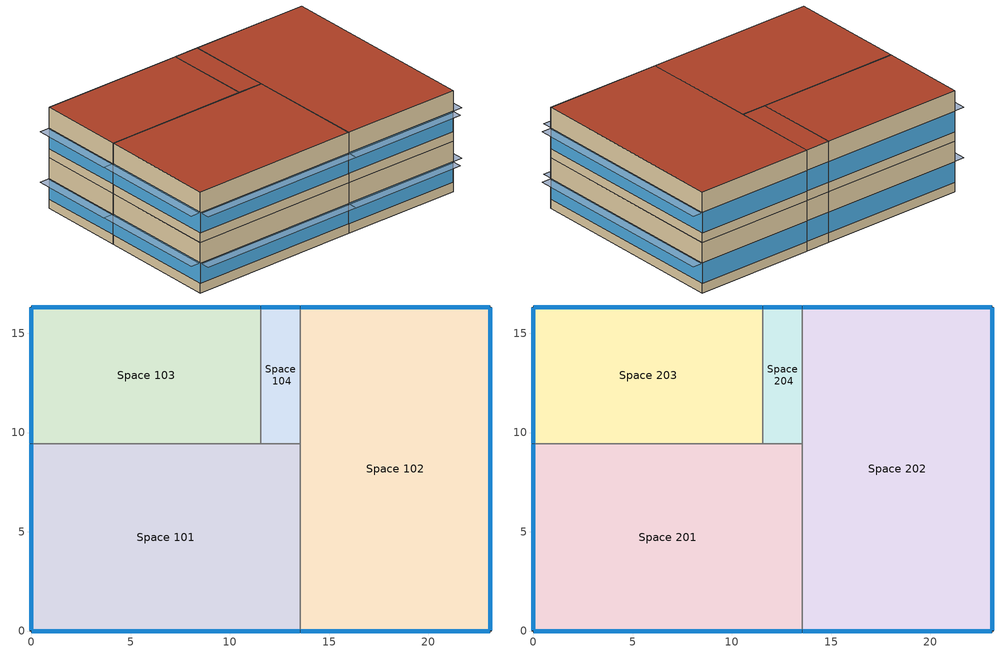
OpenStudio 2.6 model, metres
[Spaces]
Space 101
 floor ground: 13.56,9.42 13.56,0 0,0 0,9.42 z0
 wall outside: 0,9.42 0,0 13.56,0 z0:4
 wall to Space 103: 11.56,9.42 0,9.42 z0:4
 wall to Space 104: 13.56,9.42 11.56,9.42 z0:4
 wall to Space 102: 13.56,0 13.56,9.42 z0:4
 window: 0.03,0 13.53,0 / 0,9.4 0,0.03 z0.76:2.37
Space 102
 floor ground: 23.11,16.32 23.11,0 13.56,0 13.56,16.32 z0
 wall outside: 13.56,0 23.11,0 23.11,16.32 13.56,16.32 z0:4
 wall to Space 104: 13.56,16.32 13.56,9.42 z0:4
 window: 13.58,0 23.09,0 / 23.09,16.32 13.58,16.32 z0.76:2.37; 23.11,0.03 23.11,16.3 z0.76:2.36
Space 103
 floor ground: 11.56,16.32 11.56,9.42 0,9.42 0,16.32 z0
 wall outside: 11.56,16.32 0,16.32 0,9.42 z0:4
 wall to Space 104: 11.56,9.42 11.56,16.32 z0:4
 window: 0,16.3 0,9.45 / 11.53,16.32 0.03,16.32 z0.76:2.37
Space 104
 floor ground: 13.56,16.32 13.56,9.42 11.56,9.42 11.56,16.32 z0
 wall outside: 13.56,16.32 11.56,16.32 z0:4
 window: 13.53,16.32 11.58,16.32 z0.76:2.4
Space 201
 floor to Space 101: 13.56,9.42 13.56,0 0,0 0,9.42 z4
 wall outside: 0,9.42 0,0 13.56,0 z4:8
 wall to Space 203: 11.56,9.42 0,9.42 z4:8
 wall to Space 204: 13.56,9.42 11.56,9.42 z4:8
 wall to Space 202: 13.56,0 13.56,9.42 z4:8
 window: 0,9.4 0,0.03 / 0.03,0 13.53,0 z4.76:6.37
 roof outside: 13.56,0 13.56,9.42 0,9.42 0,0 z8
Space 202
 floor to Space 102: 23.11,16.32 23.11,0 13.56,0 13.56,16.32 z4
 wall outside: 13.56,0 23.11,0 23.11,16.32 13.56,16.32 z4:8
 wall to Space 204: 13.56,16.32 13.56,9.42 z4:8
 window: 23.09,16.32 13.58,16.32 / 13.58,0 23.09,0 z4.76:6.37; 23.11,0.03 23.11,16.3 z4.76:6.36
 roof outside: 23.11,0 23.11,16.32 13.56,16.32 13.56,0 z8
Space 203
 floor to Space 103: 11.56,16.32 11.56,9.42 0,9.42 0,16.32 z4
 wall outside: 11.56,16.32 0,16.32 0,9.42 z4:8
 wall to Space 204: 11.56,9.42 11.56,16.32 z4:8
 window: 0,16.3 0,9.45 / 11.53,16.32 0.03,16.32 z4.76:6.37
 roof outside: 11.56,9.42 11.56,16.32 0,16.32 0,9.42 z8
Space 204
 floor to Space 104: 13.56,16.32 13.56,9.42 11.56,9.42 11.56,16.32 z4
 wall outside: 13.56,16.32 11.56,16.32 z4:8
 window: 13.53,16.32 11.58,16.32 z4.76:6.4
 roof outside: 13.56,9.42 13.56,16.32 11.56,16.32 11.56,9.42 z8
shading: 13.53,-0.8 13.53,0 0.03,0 0.03,-0.8 z2.37; 0,9.45 0,16.3 -0.81,16.3 -0.81,9.45 z6.37; 23.09,-0.8 23.09,0 13.58,0 13.58,-0.8 z2.37; 0,0.03 0,9.4 -0.8,9.4 -0.8,0.03 z2.37; 23.09,-0.8 23.09,0 13.58,0 13.58,-0.8 z6.37; 23.92,0.03 23.92,16.3 23.11,16.3 23.11,0.03 z2.36; 23.92,0.03 23.92,16.3 23.11,16.3 23.11,0.03 z6.36; 0,9.45 0,16.3 -0.81,16.3 -0.81,9.45 z2.37; 0,0.03 0,9.4 -0.8,9.4 -0.8,0.03 z6.37; 13.53,-0.8 13.53,0 0.03,0 0.03,-0.8 z6.37
[Building]
Building 1: Space Type=189.1-2009 - Office - OpenOffice - CZ4-8; Default Construction Set=189.1-2009 - CZ5 - Office
[Site]
Piacenza: Latitude {deg}=44.92; Longitude {deg}=9.73; Time Zone {hr}=1; Elevation {m}=134
[ClimateZones]
Climate Zone Institution Name 1=ASHRAE; Climate Zone Document Name 1=ANSI/ASHRAE Standard 169; Climate Zone Document Year 1=2006; Climate Zone Institution Name 2=CEC; Climate Zone Document Name 2=California Climate Zone Descriptions; Climate Zone Document Year 2=1995
[SizingPeriod:DesignDay] Barometric Pressure {Pa}=99726; Sky Clearness=0; Rain Indicator=0; Snow Indicator=0; Day of Month=21; Daylight Saving Time Indicator=0; Dry-Bulb Temperature Range Modifier Type=DefaultMultipliers
Name | Maximum Dry-Bulb Temperature {C} | Daily Dry-Bulb Temperature Range {deltaC} | Humidity Indicating Conditions at Maximum Dry-Bulb | Wind Speed {m/s} | Wind Direction {deg} | Month | Day Type | Humidity Indicating Type | Solar Model Indicator | ASHRAE Taub | ASHRAE Taud
Piacenza Ann Htg 99.6% Condns DB | -6.1 | 0 | -6.1 | 2 | 250 | 1 | WinterDesignDay | Wetbulb | ASHRAEClearSky
Piacenza Ann Hum_n 99.6% Condns DP=>MCDB | 3.5 | 0 | -11.3 | 2 | 250 | 1 | WinterDesignDay | Dewpoint | ASHRAEClearSky
Piacenza Ann Htg Wind 99.6% Condns WS=>MCDB | 5.8 | 0 | 5.8 | 8.9 | 250 | 1 | WinterDesignDay | Wetbulb | ASHRAEClearSky
Piacenza Ann Clg .4% Condns DB=>MWB | 33.1 | 11.9 | 22.7 | 2.3 | 90 | 8 | SummerDesignDay | Wetbulb | ASHRAETau | 0.48 | 1.935
Piacenza Ann Clg .4% Condns WB=>MDB | 30.1 | 11.9 | 24.6 | 2.3 | 90 | 8 | SummerDesignDay | Wetbulb | ASHRAETau | 0.48 | 1.935
Piacenza Ann Clg .4% Condns DP=>MDB | 27.4 | 11.9 | 23 | 2.3 | 90 | 8 | SummerDesignDay | Dewpoint | ASHRAETau | 0.48 | 1.935
Piacenza Ann Clg .4% Condns Enth=>MDB | 30.3 | 11.9 | 74900 | 2.3 | 90 | 8 | SummerDesignDay | Enthalpy | ASHRAETau | 0.48 | 1.935
[DefaultConstructionSet] Interior Partition Construction=Interior Partition
Name | Default Exterior Surface Constructions | Default Interior Surface Constructions | Default Ground Contact Surface Constructions | Default Exterior SubSurface Constructions | Default Interior SubSurface Constructions
189.1-2009 - CZ5 - Office | Default Surface Constructions 13 | Default Surface Constructions 14 | Default Surface Constructions 15 | Default Sub Surface Constructions 9 | Default Sub Surface Constructions 10
BEST CASE | Default Surface Constructions 22 | Default Surface Constructions 23 | Default Surface Constructions 24 | Default Sub Surface Constructions 15 | Default Sub Surface Constructions 16
base case | Default Surface Constructions 25 | Default Surface Constructions 26 | Default Surface Constructions 27 | Default Sub Surface Constructions 17 | Default Sub Surface Constructions 18
[DefaultSurfaceConstructions]
Name | Floor Construction | Wall Construction | Roof Ceiling Construction
Default Surface Constructions 13 | ExtSlabCarpet 4in ClimateZone 1-8 | ASHRAE 189.1-2009 ExtWall Mass ClimateZone 5 | ASHRAE 189.1-2009 ExtRoof IEAD ClimateZone 2-5
Default Surface Constructions 14; Default Surface Constructions 23; Default Surface Constructions 26 | Interior Floor | Interior Wall | Interior Ceiling
Default Surface Constructions 15; Default Surface Constructions 24; Default Surface Constructions 27 | ExtSlabCarpet 4in ClimateZone 1-8 | ExtSlabCarpet 4in ClimateZone 1-8 | ExtSlabCarpet 4in ClimateZone 1-8
Default Surface Constructions 22; Default Surface Constructions 25 | ExtSlabCarpet 4in ClimateZone 1-8 | BEST CASE | ASHRAE 189.1-2009 ExtRoof IEAD ClimateZone 2-5
[Construction]
ExtSlabCarpet 4in ClimateZone 1-8: MAT-CC05 4 HW CONCRETE, CP02 CARPET PAD
Interior Floor: F16 Acoustic tile, F05 Ceiling air space resistance, M11 100mm lightweight concrete
Interior Wall: G01a 19mm gypsum board, F04 Wall air space resistance, G01a 19mm gypsum board
Interior Ceiling: M11 100mm lightweight concrete, F05 Ceiling air space resistance, F16 Acoustic tile
Exterior Door: F08 Metal surface, I01 25mm insulation board
Interior Window: Clear 3mm
Interior Door; Interior Partition: G05 25mm wood
ASHRAE 189.1-2009 ExtRoof IEAD ClimateZone 2-5: Roof Membrane, Roof Insulation [21], Metal Decking
ASHRAE 189.1-2009 ExtWindow ClimateZone 4-5: Theoretical Glass [207]
ASHRAE 189.1-2009 ExtWall Mass ClimateZone 5: 1IN Stucco, 8IN Concrete HW, Wall Insulation [40], 1/2IN Gypsum
BEST CASE: 1IN Stucco, 8IN Concrete HW, 1/2IN Gypsum, Wall Insulation [44]
BASE CASE: 1IN Stucco, 8IN Concrete HW, 1/2IN Gypsum, Wall Insulation [37]
[Material] Thermal Absorptance=0.9
Name | Roughness | Thickness {m} | Conductivity {W/m-K} | Density {kg/m3} | Specific Heat {J/kg-K} | Solar Absorptance | Visible Absorptance
MAT-CC05 4 HW CONCRETE | Rough | 0.1016 | 1.311 | 2240 | 836.8 | 0.85 | 0.85
1IN Stucco | Smooth | 0.0253 | 0.6918 | 1858 | 837 | 0.92 | 0.92
8IN Concrete HW | MediumRough | 0.2033 | 1.7296 | 2243 | 837 | 0.65 | 0.65
1/2IN Gypsum | Smooth | 0.0127 | 0.16 | 784.9 | 830 | 0.4 | 0.4
Roof Membrane | VeryRough | 0.0095 | 0.16 | 1121.29 | 1460 | 0.7 | 0.7
Metal Decking | MediumSmooth | 0.0015 | 45.006 | 7680 | 418.4 | 0.6 | 0.6
F16 Acoustic tile | MediumSmooth | 0.0191 | 0.06 | 368 | 590 | 0.3 | 0.3
M11 100mm lightweight concrete | MediumRough | 0.1016 | 0.53 | 1280 | 840 | 0.5 | 0.5
G01a 19mm gypsum board | MediumSmooth | 0.019 | 0.16 | 800 | 1090 | 0.4 | 0.4
F08 Metal surface | Smooth | 0.0008 | 45.28 | 7824 | 500 | 0.7 | 0.7
I01 25mm insulation board | MediumRough | 0.0254 | 0.03 | 43 | 1210 | 0.6 | 0.6
G05 25mm wood | MediumSmooth | 0.0254 | 0.15 | 608 | 1630 | 0.5 | 0.5
Roof Insulation [21] | MediumRough | 0.2105 | 0.049 | 265 | 836.8 | 0.7 | 0.7
Wall Insulation [37] | MediumRough | 0.0681 | 0.0432 | 91 | 837 | 0.5 | 0.5
Wall Insulation [40] | MediumRough | 0.0794 | 0.0432 | 91 | 837 | 0.5 | 0.5
Wall Insulation [44] | MediumRough | 0.1104 | 0.0432 | 91 | 837 | 0.5 | 0.5
[Material:NoMass]
CP02 CARPET PAD: Roughness=Smooth; Thermal Resistance {m2-K/W}=0.1; Thermal Absorptance=0.9; Solar Absorptance=0.8; Visible Absorptance=0.8
[Material:AirGap]
Name | Thermal Resistance {m2-K/W}
F05 Ceiling air space resistance | 0.18
F04 Wall air space resistance | 0.15
[DefaultSubSurfaceConstructions]
Name | Fixed Window Construction | Operable Window Construction | Door Construction | Tubular Daylight Dome Construction | Tubular Daylight Diffuser Construction
Default Sub Surface Constructions 9; Default Sub Surface Constructions 15; Default Sub Surface Constructions 17 | ASHRAE 189.1-2009 ExtWindow ClimateZone 4-5 | ASHRAE 189.1-2009 ExtWindow ClimateZone 4-5 | Exterior Door | Interior Window | Interior Window
Default Sub Surface Constructions 10; Default Sub Surface Constructions 16; Default Sub Surface Constructions 18 | Interior Window | Interior Window | Interior Door
[WindowMaterial:Glazing] Optical Data Type=SpectralAverage; Thickness {m}=0.003; Back Side Solar Reflectance at Normal Incidence=0; Back Side Visible Reflectance at Normal Incidence=0; Infrared Transmittance at Normal Incidence=0; Dirt Correction Factor for Solar and Visible Transmittance=1; Solar Diffusing=No
Name | Solar Transmittance at Normal Incidence | Front Side Solar Reflectance at Normal Incidence | Visible Transmittance at Normal Incidence | Front Side Visible Reflectance at Normal Incidence | Front Side Infrared Hemispherical Emissivity | Back Side Infrared Hemispherical Emissivity | Conductivity {W/m-K}
Clear 3mm | 0.837 | 0.075 | 0.898 | 0.081 | 0.84 | 0.84 | 0.9
Theoretical Glass [207] | 0.3311 | 0.6189 | 0.44 | 0.51 | 0.9 | 0.9 | 0.0133
[WindowMaterial:Blind]
Window Material Blind 1: Slat Width {m}=0.025; Slat Separation {m}=0.01875; Front Side Slat Beam Solar Reflectance=0.5; Back Side Slat Beam Solar Reflectance=0.5; Front Side Slat Diffuse Solar Reflectance=0.5; Back Side Slat Diffuse Solar Reflectance=0.5; Slat Beam Visible Transmittance=0
[SpaceType] Standards Building Type=Office
Name | Default Schedule Set | Design Specification Outdoor Air Object | Standards Space Type
189.1-2009 - Office - ClosedOffice - CZ4-8 | 189.1-2009 - Office - ClosedOffice - CZ4-8 Schedule Set | 189.1-2009 - Office - ClosedOffice - CZ4-8 Ventilation | ClosedOffice
189.1-2009 - Office - Conference - CZ4-8 | 189.1-2009 - Office - Conference - CZ4-8 Schedule Set | 189.1-2009 - Office - Conference - CZ4-8 Ventilation | Conference
189.1-2009 - Office - Corridor - CZ4-8 | 189.1-2009 - Office - Corridor - CZ4-8 Schedule Set | 189.1-2009 - Office - Corridor - CZ4-8 Ventilation | Corridor
189.1-2009 - Office - OpenOffice - CZ4-8 | 189.1-2009 - Office - OpenOffice - CZ4-8 Schedule Set | 189.1-2009 - Office - OpenOffice - CZ4-8 Ventilation | OpenOffice
[DefaultScheduleSet] People Activity Level Schedule=Office Activity; Lighting Schedule=Office Bldg Light; Electric Equipment Schedule=Office Bldg Equip; Infiltration Schedule=Office Infil Quarter On
Name | Number of People Schedule
189.1-2009 - Office - ClosedOffice - CZ4-8 Schedule Set; 189.1-2009 - Office - Corridor - CZ4-8 Schedule Set; 189.1-2009 - Office - OpenOffice - CZ4-8 Schedule Set | Office Work Occ
189.1-2009 - Office - Conference - CZ4-8 Schedule Set | Office Misc Occ
[Lights:Definition] Design Level Calculation Method=Watts/Area
Name | Watts per Space Floor Area {W/m2}
189.1-2009 - Office - ClosedOffice - CZ4-8 Lights Definition; 189.1-2009 - Office - OpenOffice - CZ4-8 Lights Definition | 10.6563
189.1-2009 - Office - Conference - CZ4-8 Lights Definition | 12.5938
189.1-2009 - Office - Corridor - CZ4-8 Lights Definition | 4.84376
[Lights]
Name | Lights Definition | Space or SpaceType
189.1-2009 - Office - ClosedOffice - CZ4-8 Lights | 189.1-2009 - Office - ClosedOffice - CZ4-8 Lights Definition | 189.1-2009 - Office - ClosedOffice - CZ4-8
189.1-2009 - Office - Conference - CZ4-8 Lights | 189.1-2009 - Office - Conference - CZ4-8 Lights Definition | 189.1-2009 - Office - Conference - CZ4-8
189.1-2009 - Office - Corridor - CZ4-8 Lights | 189.1-2009 - Office - Corridor - CZ4-8 Lights Definition | 189.1-2009 - Office - Corridor - CZ4-8
189.1-2009 - Office - OpenOffice - CZ4-8 Lights | 189.1-2009 - Office - OpenOffice - CZ4-8 Lights Definition | 189.1-2009 - Office - OpenOffice - CZ4-8
[DesignSpecification:OutdoorAir] Outdoor Air Method=Sum
Name | Outdoor Air Flow per Person {m3/s-person} | Outdoor Air Flow per Floor Area {m3/s-m2}
189.1-2009 - Office - ClosedOffice - CZ4-8 Ventilation; 189.1-2009 - Office - Conference - CZ4-8 Ventilation; 189.1-2009 - Office - OpenOffice - CZ4-8 Ventilation | 0.00943895
189.1-2009 - Office - Corridor - CZ4-8 Ventilation |  | 0.000254
[People:Definition] Number of People Calculation Method=People/Area; Fraction Radiant=0.3
Name | People per Space Floor Area {person/m2}
189.1-2009 - Office - ClosedOffice - CZ4-8 People Definition | 0.0511286
189.1-2009 - Office - Conference - CZ4-8 People Definition | 0.538196
189.1-2009 - Office - Corridor - CZ4-8 People Definition | 0.0107639
189.1-2009 - Office - OpenOffice - CZ4-8 People Definition | 0.0565105
[People]
Name | People Definition | Space or SpaceType
189.1-2009 - Office - ClosedOffice - CZ4-8 People | 189.1-2009 - Office - ClosedOffice - CZ4-8 People Definition | 189.1-2009 - Office - ClosedOffice - CZ4-8
189.1-2009 - Office - Conference - CZ4-8 People | 189.1-2009 - Office - Conference - CZ4-8 People Definition | 189.1-2009 - Office - Conference - CZ4-8
189.1-2009 - Office - Corridor - CZ4-8 People | 189.1-2009 - Office - Corridor - CZ4-8 People Definition | 189.1-2009 - Office - Corridor - CZ4-8
189.1-2009 - Office - OpenOffice - CZ4-8 People | 189.1-2009 - Office - OpenOffice - CZ4-8 People Definition | 189.1-2009 - Office - OpenOffice - CZ4-8
[SpaceInfiltration:DesignFlowRate] Design Flow Rate Calculation Method=Flow/ExteriorArea; Flow per Exterior Surface Area {m3/s-m2}=0.000226568
Name | Space or SpaceType
189.1-2009 - Office - ClosedOffice - CZ4-8 Infiltration | 189.1-2009 - Office - ClosedOffice - CZ4-8
189.1-2009 - Office - Conference - CZ4-8 Infiltration | 189.1-2009 - Office - Conference - CZ4-8
189.1-2009 - Office - Corridor - CZ4-8 Infiltration | 189.1-2009 - Office - Corridor - CZ4-8
189.1-2009 - Office - OpenOffice - CZ4-8 Infiltration | 189.1-2009 - Office - OpenOffice - CZ4-8
[ElectricEquipment:Definition] Design Level Calculation Method=Watts/Area
Name | Watts per Space Floor Area {W/m2}
189.1-2009 - Office - ClosedOffice - CZ4-8 Electric Equipment Definition | 6.8889
189.1-2009 - Office - Conference - CZ4-8 Electric Equipment Definition | 3.98265
189.1-2009 - Office - Corridor - CZ4-8 Electric Equipment Definition | 1.72223
189.1-2009 - Office - OpenOffice - CZ4-8 Electric Equipment Definition | 7.64238
[ElectricEquipment]
Name | Electric Equipment Definition | Space or SpaceType
189.1-2009 - Office - ClosedOffice - CZ4-8 Electric Equipment | 189.1-2009 - Office - ClosedOffice - CZ4-8 Electric Equipment Definition | 189.1-2009 - Office - ClosedOffice - CZ4-8
189.1-2009 - Office - Conference - CZ4-8 Electric Equipment | 189.1-2009 - Office - Conference - CZ4-8 Electric Equipment Definition | 189.1-2009 - Office - Conference - CZ4-8
189.1-2009 - Office - Corridor - CZ4-8 Electric Equipment | 189.1-2009 - Office - Corridor - CZ4-8 Electric Equipment Definition | 189.1-2009 - Office - Corridor - CZ4-8
189.1-2009 - Office - OpenOffice - CZ4-8 Electric Equipment | 189.1-2009 - Office - OpenOffice - CZ4-8 Electric Equipment Definition | 189.1-2009 - Office - OpenOffice - CZ4-8
[ThermostatSetpoint:DualSetpoint] Heating Setpoint Temperature Schedule=Medium Office HtgSetp; Cooling Setpoint Temperature Schedule=Medium Office ClgSetp
Thermal Zone 1 Thermostat 1; Thermal Zone 2 Thermostat 1; Thermal Zone 3 Thermostat 1; Thermal Zone 4 Thermostat 1
[ShadingControl]
Shading Control 1: Shading Type=InteriorBlind; Shading Device Material=Window Material Blind 1
[BuildingStory] Nominal Floor to Floor Height {m}=4
Name | Nominal Z Coordinate {m}
Building Story 1 | 0
Building Story 2 | 4
[Space] Default Construction Set=base case
Name | Space Type | Building Story | Thermal Zone
Space 101 | 189.1-2009 - Office - ClosedOffice - CZ4-8 | Building Story 1 | Thermal Zone 1
Space 102 | 189.1-2009 - Office - Conference - CZ4-8 | Building Story 1 | Thermal Zone 2
Space 103 | 189.1-2009 - Office - OpenOffice - CZ4-8 | Building Story 1 | Thermal Zone 3
Space 104 | 189.1-2009 - Office - Corridor - CZ4-8 | Building Story 1 | Thermal Zone 4
Space 201 | 189.1-2009 - Office - ClosedOffice - CZ4-8 | Building Story 2 | Thermal Zone 1
Space 202 | 189.1-2009 - Office - Conference - CZ4-8 | Building Story 2 | Thermal Zone 2
Space 203 | 189.1-2009 - Office - OpenOffice - CZ4-8 | Building Story 2 | Thermal Zone 3
Space 204 | 189.1-2009 - Office - Corridor - CZ4-8 | Building Story 2 | Thermal Zone 4
[ThermalZone] Use Ideal Air Loads=Yes
Name | Thermostat
Thermal Zone 1 | Thermal Zone 1 Thermostat 1
Thermal Zone 2 | Thermal Zone 2 Thermostat 1
Thermal Zone 3 | Thermal Zone 3 Thermostat 1
Thermal Zone 4 | Thermal Zone 4 Thermostat 1
[Sizing:Zone] Zone Cooling Design Supply Air Temperature Input Method=SupplyAirTemperature; Zone Cooling Design Supply Air Temperature {C}=14; Zone Cooling Design Supply Air Temperature Difference {deltaC}=11.11; Zone Heating Design Supply Air Temperature Input Method=SupplyAirTemperature; Zone Heating Design Supply Air Temperature {C}=40; Zone Heating Design Supply Air Temperature Difference {deltaC}=11.11; Zone Cooling Design Supply Air Humidity Ratio {kg-H2O/kg-air}=0.0085; Zone Heating Design Supply Air Humidity Ratio {kg-H2O/kg-air}=0.008; Cooling Design Air Flow Method=DesignDay; Heating Design Air Flow Method=DesignDay; Account for Dedicated Outdoor Air System=No; Dedicated Outdoor Air System Control Strategy=NeutralSupplyAir; Dedicated Outdoor Air Low Setpoint Temperature for Design {C}=autosize; Dedicated Outdoor Air High Setpoint Temperature for Design {C}=autosize
Thermal Zone 1; Thermal Zone 2; Thermal Zone 3; Thermal Zone 4
[Schedule:Ruleset]
Name | Default Day Schedule | Summer Design Day Schedule | Winter Design Day Schedule
Office Bldg Light | Office Bldg Light Default Schedule | Office Bldg Light Summer Design Day | Office Bldg Light Winter Design Day
Office Misc Occ | Office Bldg Occ Default Schedule 1 | Office Bldg Occ Summer Design Day 1 | Office Bldg Occ Winter Design Day 1
Office Activity | Office Activity Default Schedule | Office Activity Summer Design Day | Office Activity Winter Design Day
Office Infil Quarter On | Office Infil Quarter On Default Schedule | Office Infil Quarter On Summer Design Day | Office Infil Quarter On Winter Design Day
Office Bldg Equip | Office Bldg Equip Default Schedule | Office Bldg Equip Summer Design Day | Office Bldg Equip Winter Design Day
Medium Office HtgSetp | Medium Office HtgSetp Default Schedule | Medium Office HtgSetp Summer Design Day | Medium Office HtgSetp Winter Design Day
Medium Office ClgSetp | Medium Office ClgSetp Default Schedule | Medium Office ClgSetp Summer Design Day | Medium Office ClgSetp Winter Design Day
Office Work Occ | Office Bldg Occ Default Schedule | Office Bldg Occ Summer Design Day | Office Bldg Occ Winter Design Day
[Schedule:Day]
Office Bldg Light Default Schedule: 5, 0, 0.05, 7, 0, 0.1, 8, 0, 0.3, 17, 0, 0.9, 18, 0, 0.7, 20, 0, 0.5, 22, 0, 0.3, 23, 0, 0.1, 24, 0, 0.05
Office Bldg Light Summer Design Day; Office Infil Quarter On Rule 1 Day Schedule; Office Bldg Equip Summer Design Day: 24, 0, 1
Office Bldg Light Winter Design Day; Office Bldg Occ Winter Design Day 1; Office Bldg Occ Rule 1 Day Schedule 1; Office Bldg Equip Winter Design Day; Office Bldg Occ Winter Design Day; Office Bldg Occ Rule 1 Day Schedule: 24, 0, 0
Office Bldg Light Rule 1 Day Schedule: 24, 0, 0.05
Office Bldg Light Rule 2 Day Schedule: 6, 0, 0.05, 8, 0, 0.1, 14, 0, 0.5, 17, 0, 0.15, 24, 0, 0.05
Office Bldg Occ Default Schedule 1: 6, 0, 0, 7, 0, 0.1, 8, 0, 0.2, 20, 0, 0.4, 22, 0, 0.1, 24, 0, 0.05
Office Bldg Occ Summer Design Day 1; Office Bldg Occ Summer Design Day: 6, 0, 0, 22, 0, 1, 24, 0, 0.05
Office Bldg Occ Rule 2 Day Schedule 1: 6, 0, 0, 8, 0, 0.1, 14, 0, 0.25, 17, 0, 0.1, 24, 0, 0
Office Activity Default Schedule; Office Activity Summer Design Day; Office Activity Winter Design Day: 24, 0, 132
Office Infil Quarter On Default Schedule; Office Infil Quarter On Summer Design Day: 6, 0, 1, 22, 0, 0.25, 24, 0, 1
Office Infil Quarter On Winter Design Day; Office Infil Quarter On Rule 2 Day Schedule: 6, 0, 1, 18, 0, 0.25, 24, 0, 1
Office Bldg Equip Default Schedule: 8, 0, 0.4, 12, 0, 0.9, 13, 0, 0.8, 17, 0, 0.9, 18, 0, 0.8, 20, 0, 0.6, 22, 0, 0.5, 24, 0, 0.4
Office Bldg Equip Rule 1 Day Schedule: 24, 0, 0.3
Office Bldg Equip Rule 2 Day Schedule: 6, 0, 0.3, 8, 0, 0.4, 14, 0, 0.5, 17, 0, 0.35, 24, 0, 0.3
Medium Office HtgSetp Default Schedule: 6, 0, 15.6, 22, 0, 21, 24, 0, 15.6
Medium Office HtgSetp Summer Design Day; Medium Office HtgSetp Rule 1 Day Schedule: 24, 0, 15.6
Medium Office HtgSetp Winter Design Day: 24, 0, 21
Medium Office HtgSetp Rule 2 Day Schedule: 6, 0, 15.6, 18, 0, 21, 24, 0, 15.6
Medium Office ClgSetp Default Schedule; Medium Office ClgSetp Summer Design Day: 6, 0, 26.7, 22, 0, 24, 24, 0, 26.7
Medium Office ClgSetp Winter Design Day; Medium Office ClgSetp Rule 1 Day Schedule: 24, 0, 26.7
Medium Office ClgSetp Rule 2 Day Schedule: 6, 0, 26.7, 18, 0, 24, 24, 0, 26.7
Office Bldg Occ Default Schedule: 6, 0, 0, 7, 0, 0.1, 8, 0, 0.2, 12, 0, 0.85, 13, 0, 0.5, 17, 0, 0.85, 18, 0, 0.7, 20, 0, 0.4, 22, 0, 0.1, 24, 0, 0.05
Office Bldg Occ Rule 2 Day Schedule: 6, 0, 0, 8, 0, 0.1, 14, 0, 0.4, 17, 0, 0.1, 24, 0, 0
[Schedule:Rule] Apply Monday=No; Apply Tuesday=No; Apply Wednesday=No; Apply Thursday=No; Apply Friday=No; Date Specification Type=DateRange; Start Month=1; Start Day=1; End Month=12; End Day=31
Name | Schedule Ruleset | Rule Order | Day Schedule | Apply Sunday | Apply Saturday
Office Bldg Light Rule 1 | Office Bldg Light | 0 | Office Bldg Light Rule 1 Day Schedule | Yes | No
Office Bldg Light Rule 2 | Office Bldg Light | 1 | Office Bldg Light Rule 2 Day Schedule | No | Yes
Office Misc Occ Rule 1 | Office Misc Occ | 0 | Office Bldg Occ Rule 1 Day Schedule 1 | Yes | No
Office Misc Occ Rule 2 | Office Misc Occ | 1 | Office Bldg Occ Rule 2 Day Schedule 1 | No | Yes
Office Infil Quarter On Rule 1 | Office Infil Quarter On | 0 | Office Infil Quarter On Rule 1 Day Schedule | Yes | No
Office Infil Quarter On Rule 2 | Office Infil Quarter On | 1 | Office Infil Quarter On Rule 2 Day Schedule | No | Yes
Office Bldg Equip Rule 1 | Office Bldg Equip | 0 | Office Bldg Equip Rule 1 Day Schedule | Yes | No
Office Bldg Equip Rule 2 | Office Bldg Equip | 1 | Office Bldg Equip Rule 2 Day Schedule | No | Yes
Medium Office HtgSetp Rule 1 | Medium Office HtgSetp | 0 | Medium Office HtgSetp Rule 1 Day Schedule | Yes | No
Medium Office HtgSetp Rule 2 | Medium Office HtgSetp | 1 | Medium Office HtgSetp Rule 2 Day Schedule | No | Yes
Medium Office ClgSetp Rule 1 | Medium Office ClgSetp | 0 | Medium Office ClgSetp Rule 1 Day Schedule | Yes | No
Medium Office ClgSetp Rule 2 | Medium Office ClgSetp | 1 | Medium Office ClgSetp Rule 2 Day Schedule | No | Yes
Office Work Occ Rule 1 | Office Work Occ | 0 | Office Bldg Occ Rule 1 Day Schedule | Yes | No
Office Work Occ Rule 2 | Office Work Occ | 1 | Office Bldg Occ Rule 2 Day Schedule | No | Yes
